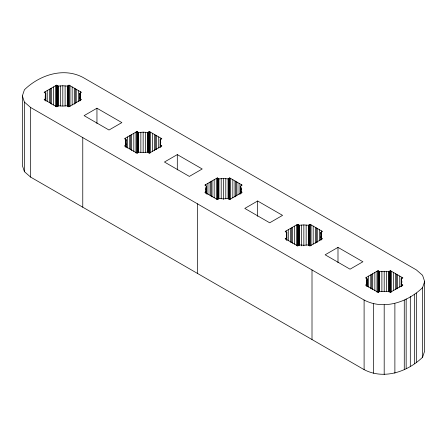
<?xml version="1.0" encoding="UTF-8"?>
<svg xmlns="http://www.w3.org/2000/svg" width="447" height="447" viewBox="0 0 447 447"><rect width="100%" height="100%" fill="white"/><g stroke="black" fill="none" stroke-linecap="round" stroke-linejoin="round"><path stroke-width="0.67" d="M45.197 98.01L45.348 94.602L45.795 93.294L44.124 92.328L56.579 85.142L58.25 86.103L62.809 85.757L67.368 86.103L69.034 85.142L81.488 92.328L79.823 93.294L79.823 100.949M79.823 93.294L80.415 95.926L79.823 98.558L81.488 99.519L69.034 106.71L67.368 105.749L62.809 106.09L58.25 105.749L56.579 106.71L44.124 99.519L45.795 98.558L45.197 95.926M125.54 144.398L125.691 140.989L126.138 139.682L124.473 138.715L136.927 131.53L138.592 132.491L143.152 132.144L147.711 132.491L149.382 131.53L161.836 138.715L160.166 139.682L160.166 147.337M205.888 190.785L206.039 187.377L206.486 186.069L204.821 185.103L217.276 177.917L218.941 178.878L223.5 178.532L228.059 178.878L229.724 177.917L242.179 185.103L240.514 186.069L240.514 194.115M240.514 186.069L241.112 188.701L240.514 191.333L242.179 192.294L229.724 199.485L228.059 198.524L223.5 198.865L218.941 198.524L217.276 199.485L204.821 192.294L206.486 191.333L205.888 188.701M286.834 232.457L286.236 235.088L286.834 237.72L285.164 238.681L297.618 245.872L299.289 244.911L303.848 245.258L308.408 244.911L310.073 245.872L322.527 238.681L320.862 237.72L321.46 235.088L320.862 232.457L322.527 231.49L310.073 224.305L308.408 225.266L303.848 224.919L299.289 225.266L297.618 224.305L285.164 231.49L286.834 232.457L286.834 240.503M366.585 282.867L367.177 278.844L365.512 277.878L377.966 270.692L379.632 271.653L384.191 271.307L388.75 271.653L390.421 270.692L402.876 277.878L401.205 278.844L401.205 286.499M401.205 278.844L401.803 281.476L401.205 284.108L402.876 285.069L390.421 292.26L388.75 291.299L384.191 291.645L379.632 291.299L377.966 292.26L365.512 285.069L367.177 284.108L366.585 281.476M22.35 95.926L24.429 89.752C39.481 75.107 63.267 67.044 82.896 77.37L416.33 269.876L422.571 275.302L424.65 281.476L424.65 351.074L422.571 357.248C407.519 371.893 383.733 379.956 364.104 369.63L30.67 177.124L24.429 171.698L22.35 165.524L22.35 95.926L24.429 102.095L24.429 171.698M422.571 357.248L422.571 287.644L424.65 281.476M24.429 102.095L30.67 107.52L364.104 300.032C383.733 310.352 407.519 302.289 422.571 287.644M96.954 108.219L84.097 115.639L109.007 130.021L121.863 122.595L96.954 108.219L96.954 123.528M125.54 142.314L126.138 144.945L124.473 145.906L136.927 153.097L138.592 152.136L143.152 152.477L147.711 152.136L149.382 153.097L161.836 145.906L160.166 144.945L160.764 142.314L160.166 139.682M177.303 154.606L164.446 162.026L189.355 176.409L202.206 168.983L177.303 154.606L177.303 169.916M257.645 200.994L244.794 208.414L269.697 222.796L282.554 215.37L257.645 200.994L257.645 216.303M337.993 247.381L325.137 254.801L350.046 269.183L362.903 261.758L337.993 247.381L337.993 262.691M416.33 293.07L416.33 362.673M414.447 294.16L414.447 363.757M410.307 296.551L410.307 366.149M406.161 298.942L406.161 368.54M404.278 300.032L404.278 369.63M402.037 284.588L402.037 285.979M401.898 277.319L401.898 278.71M401.803 281.476L401.803 282.867M401.652 280.152L401.652 282.934M401.467 278.693L401.467 286.348M399.758 276.084L399.758 287.22M397.618 274.849L397.618 288.768M396.645 274.285L396.645 288.902M395.673 273.726L395.673 289.729M394.885 303.63L394.885 373.234M393.533 272.486L393.533 290.584M391.393 271.251L391.393 292.131M390.421 270.692L390.421 292.265M390.158 270.843L390.158 292.416M389.588 271.173L389.588 292.053M389.013 271.502L389.013 291.684M388.75 271.653L388.75 291.835M386.487 271.396L386.487 291.578M384.191 271.307L384.191 291.494M384.191 304.832L384.191 374.435M381.894 271.396L381.894 291.578M379.632 271.653L379.632 291.835M379.374 271.502L379.374 291.684M378.799 271.173L378.799 292.053M378.229 270.843L378.229 292.416M377.966 270.692L377.966 292.265M376.994 271.251L376.994 292.131M374.854 272.486L374.854 290.584M373.502 303.63L373.502 373.234M372.714 273.726L372.714 289.729M371.736 274.285L371.736 288.902M370.764 274.849L370.764 288.768M368.624 276.084L368.624 287.22M367.177 278.844L367.177 286.499M366.92 278.693L366.92 286.348M366.73 280.152L366.73 282.934M366.484 277.319L366.484 278.71M366.344 284.588L366.344 285.979M364.104 300.032L364.104 369.63M321.695 238.201L321.695 239.592M321.555 230.931L321.555 232.323M321.46 235.088L321.46 237.178M321.309 233.764L321.309 237.24M321.119 232.306L321.119 239.961M320.862 232.457L320.862 240.112M319.415 229.697L319.415 240.832M317.275 228.462L317.275 242.38M316.303 227.897L316.303 242.514M315.325 227.333L315.325 243.341M313.185 226.098L313.185 244.196M312.006 269.949L312.006 339.552M311.045 224.863L311.045 245.744M310.073 224.305L310.073 245.878M309.81 224.455L309.81 246.029M309.24 224.785L309.24 245.666M308.665 225.115L308.665 245.297M308.408 225.266L308.408 245.448M306.145 225.009L306.145 245.191M303.848 224.919L303.848 245.8M301.552 225.009L301.552 245.884M299.289 225.266L299.289 245.448M299.026 225.115L299.026 245.297M298.451 224.785L298.451 245.666M297.881 224.455L297.881 246.029M297.618 224.305L297.618 245.878M296.646 224.863L296.646 245.744M294.506 226.098L294.506 244.196M292.366 227.333L292.366 243.341M291.394 227.897L291.394 242.514M290.421 228.462L290.421 242.38M288.281 229.697L288.281 240.832M286.572 234.39L286.572 235.787M286.572 237.871L286.572 239.961M286.387 233.764L286.387 237.804M286.141 230.931L286.141 232.323M286.002 238.201L286.002 239.592M241.346 191.813L241.346 193.205M241.207 184.544L241.207 185.935M241.112 188.701L241.112 190.785M240.961 187.377L240.961 191.417M240.777 191.484L240.777 193.573M239.067 183.309L239.067 194.445M236.927 182.074L236.927 195.294M235.955 181.51L235.955 196.127M234.982 180.946L234.982 196.954M232.842 179.711L232.842 197.809M230.702 178.476L230.702 199.356M229.724 177.917L229.724 199.491M229.467 178.062L229.467 199.641M228.892 178.398L228.892 199.278M228.322 178.727L228.322 198.909M228.059 178.878L228.059 198.367M225.796 178.621L225.796 198.803M223.5 178.532L223.5 199.412M221.204 178.621L221.204 198.803M218.941 178.878L218.941 198.367M218.678 178.727L218.678 198.909M218.108 178.398L218.108 199.278M217.533 178.062L217.533 199.641M217.276 177.917L217.276 199.491M216.298 178.476L216.298 199.356M214.158 179.711L214.158 197.809M212.018 180.946L212.018 196.954M211.045 181.51L211.045 196.127M210.073 182.074L210.073 195.294M207.933 183.309L207.933 194.445M206.486 186.069L206.486 194.115M206.223 191.484L206.223 193.573M206.039 187.377L206.039 191.417M205.793 184.544L205.793 185.935M205.654 191.813L205.654 193.205M197.39 203.776L197.39 273.374M160.998 145.426L160.998 146.817M160.859 138.157L160.859 139.548M160.613 140.989L160.613 145.163M160.428 141.615L160.428 143.006M160.428 145.096L160.428 147.186M158.719 136.922L158.719 148.058M156.579 135.681L156.579 149.605M155.606 135.123L155.606 149.739M154.634 134.558L154.634 150.566M152.494 133.323L152.494 151.421M150.354 132.088L150.354 152.969M149.382 131.53L149.382 153.103M149.119 131.675L149.119 153.254M148.549 132.01L148.549 152.891M147.974 132.34L147.974 152.522M147.711 132.491L147.711 151.98M145.448 132.228L145.448 152.416M143.152 132.144L143.152 152.326M140.855 132.228L140.855 152.416M138.592 132.491L138.592 152.673M138.335 132.34L138.335 152.522M137.76 132.01L137.76 152.891M137.19 131.675L137.19 153.254M136.927 131.53L136.927 153.103M135.955 132.088L135.955 152.969M133.815 133.323L133.815 151.421M131.675 134.558L131.675 150.566M130.697 135.123L130.697 149.739M129.725 135.681L129.725 148.907M127.585 136.922L127.585 148.058M126.138 139.682L126.138 147.337M125.881 139.531L125.881 147.186M125.691 140.989L125.691 144.465M125.445 138.157L125.445 139.548M125.305 145.426L125.305 146.817M82.768 137.603L82.768 207.201M80.656 99.038L80.656 100.43M80.516 91.769L80.516 93.16M80.415 95.926L80.415 98.01M80.27 94.602L80.27 97.385M80.08 93.144L80.08 100.799M78.376 90.534L78.376 101.67M76.236 89.294L76.236 102.519M75.264 88.735L75.264 103.352M74.286 88.171L74.286 104.179M72.146 86.936L72.146 105.034M70.006 85.701L70.006 106.582M69.034 85.142L69.034 106.716M68.771 85.288L68.771 106.867M68.201 85.623L68.201 106.503M67.626 85.953L67.626 106.135M67.368 86.103L67.368 106.285M65.106 85.841L65.106 106.028M62.809 85.757L62.809 105.939M60.513 85.841L60.513 106.028M58.25 86.103L58.25 106.285M57.987 85.953L57.987 106.135M57.412 85.623L57.412 106.503M56.842 85.288L56.842 106.867M56.579 85.142L56.579 106.716M55.607 85.701L55.607 106.582M53.467 86.936L53.467 105.034M51.327 88.171L51.327 104.179M50.355 88.735L50.355 103.352M49.382 89.294L49.382 102.519M47.242 90.534L47.242 101.67M45.795 93.294L45.795 100.949M45.533 93.144L45.533 100.799M45.348 94.602L45.348 97.385M45.102 91.769L45.102 93.16M44.963 99.038L44.963 100.43M30.67 107.52L30.67 177.124"/></g></svg>
